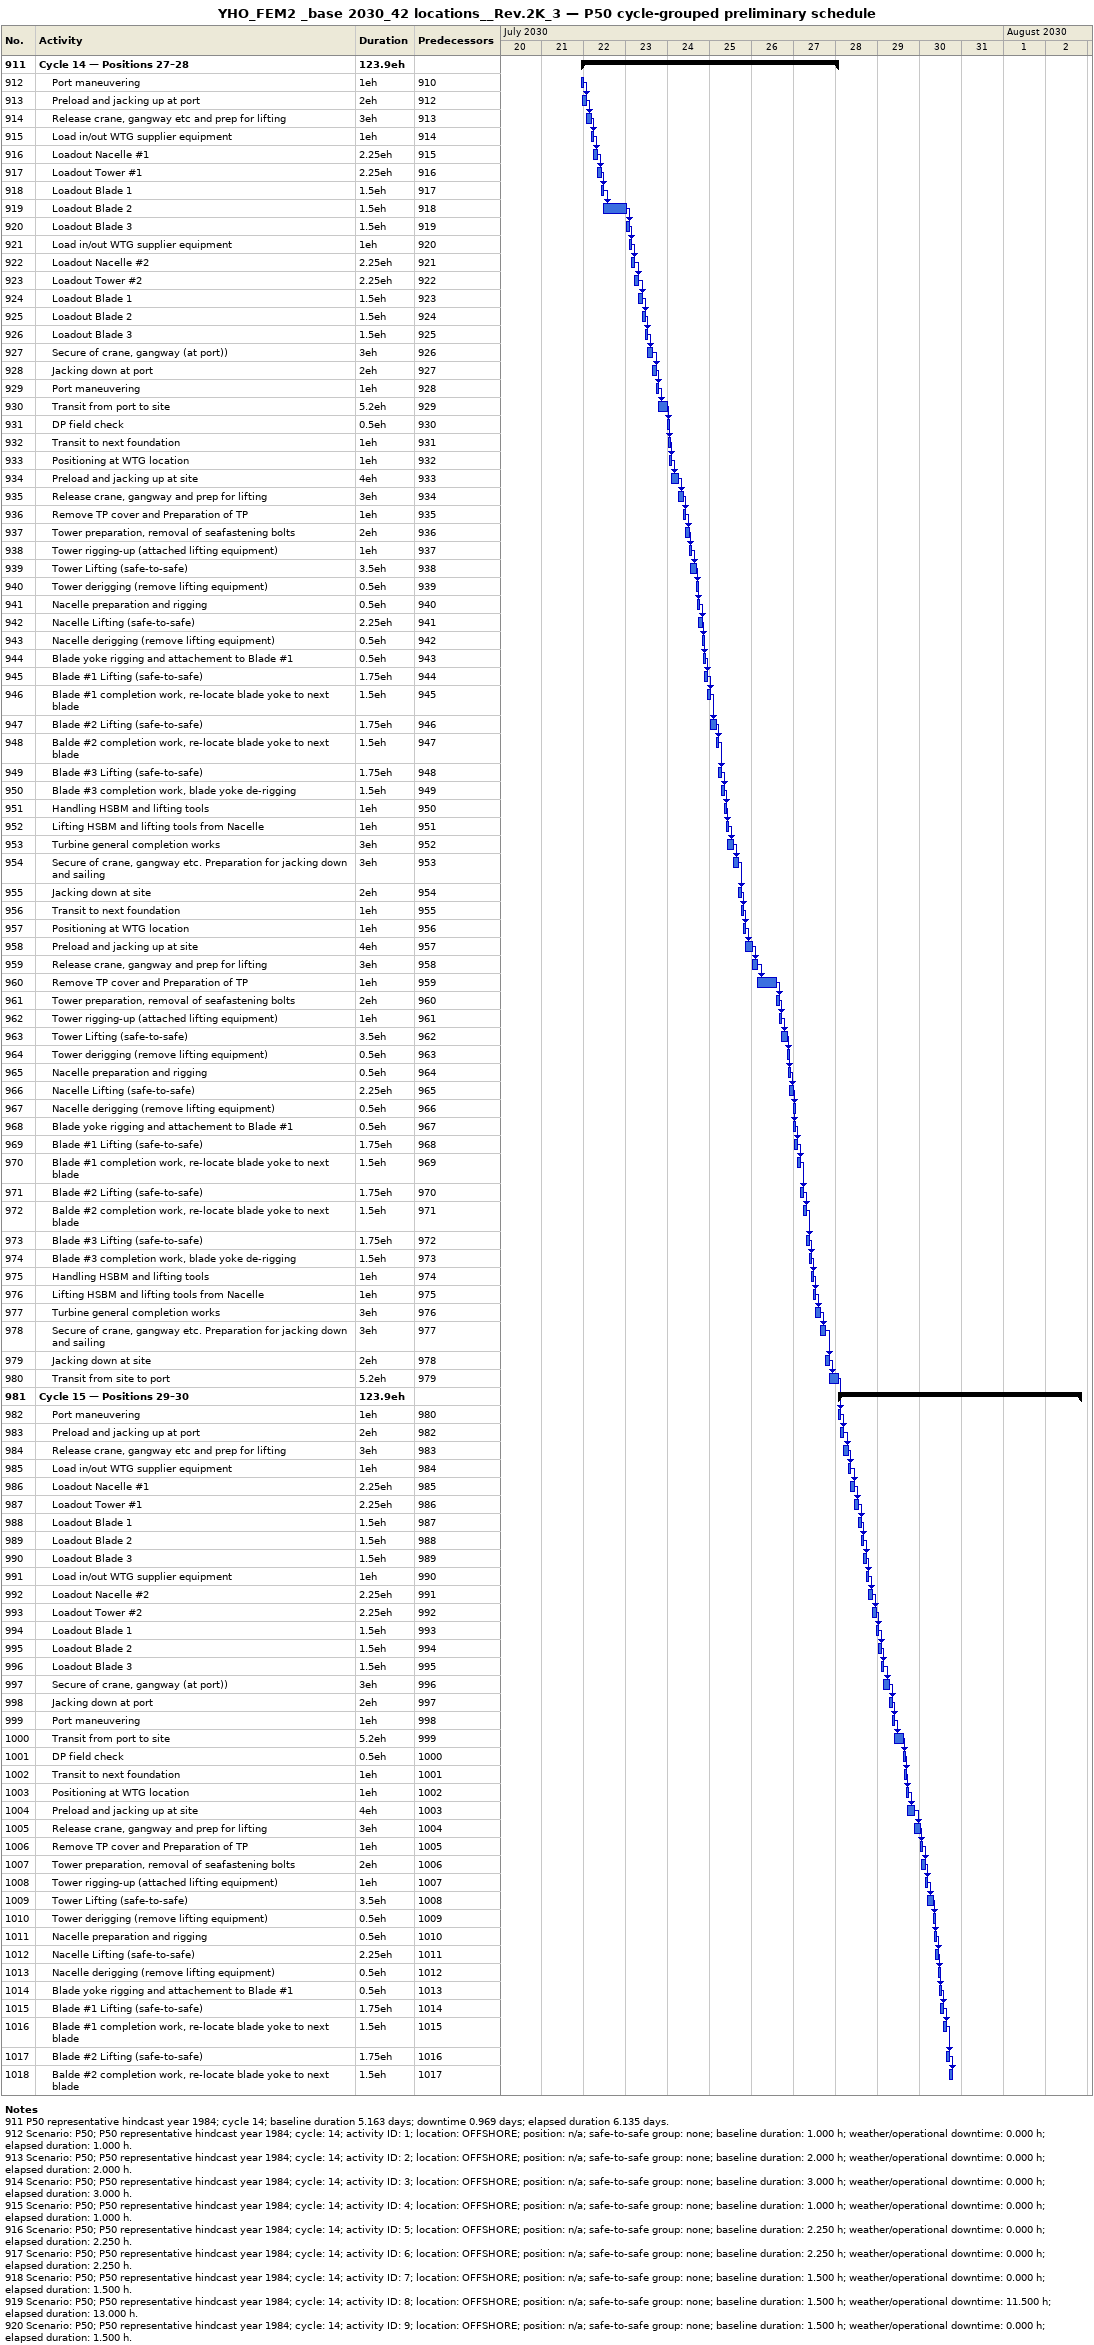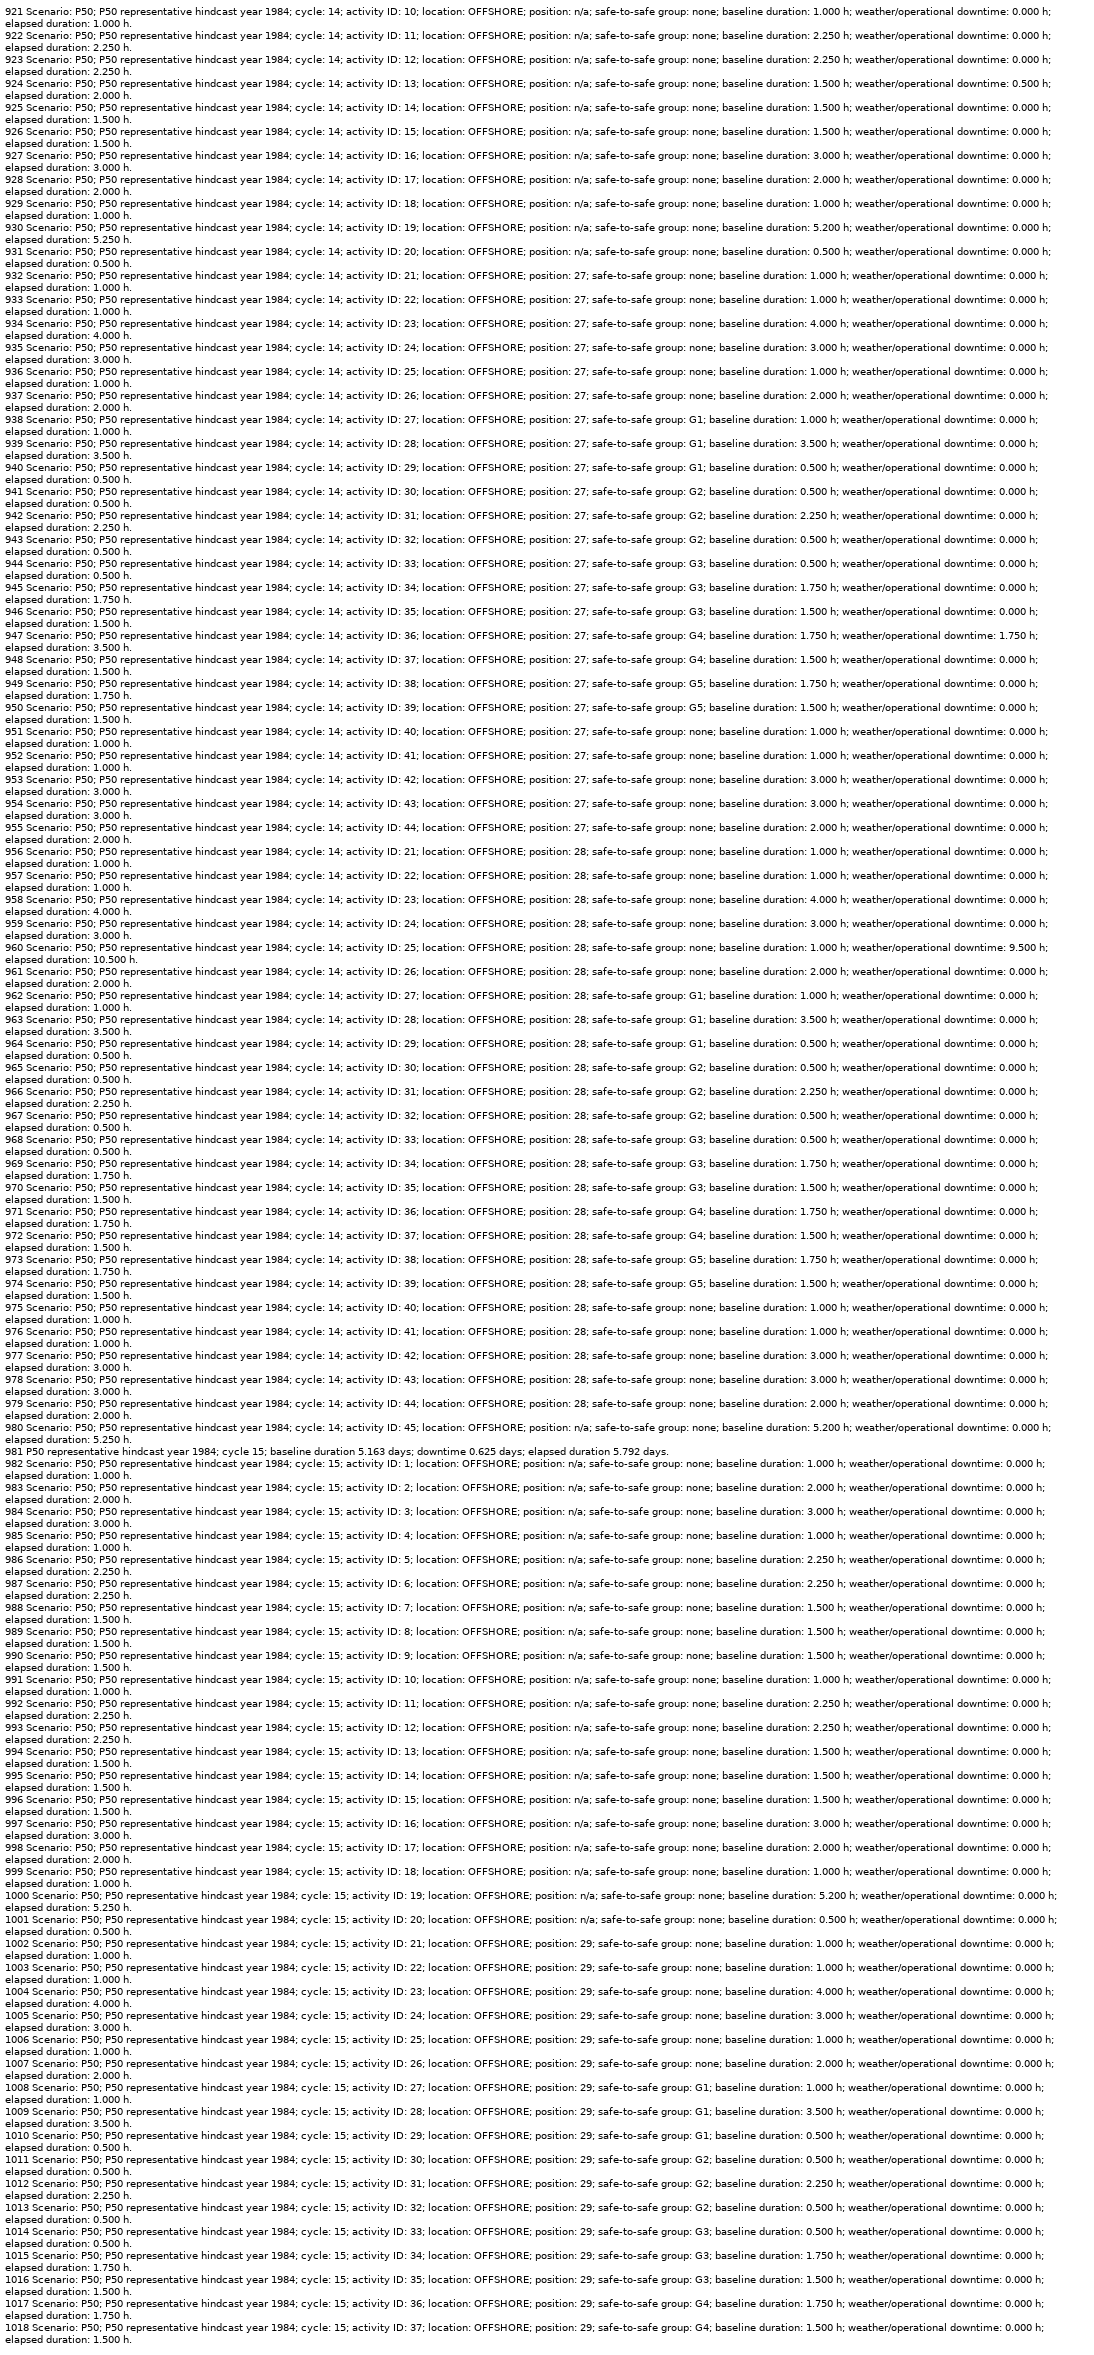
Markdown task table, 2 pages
YHO_FEM2 _base 2030_42 locations__Rev.2K_3 — P50 cycle-grouped preliminary schedule

| ID | Level | Task | Duration | Start | Finish | Predecessors |
|---|---|---|---|---|---|---|
| 911 | 1 | **Cycle 14 — Positions 27–28** | 123.9eh | 2030-07-21 | 2030-07-28 |  |
| 912 | 2 | Port maneuvering | 1eh | 2030-07-21 | 2030-07-21 | 910 |
| 913 | 2 | Preload and jacking up at port | 2eh | 2030-07-21 | 2030-07-22 | 912 |
| 914 | 2 | Release crane, gangway etc and prep for lifting | 3eh | 2030-07-22 | 2030-07-22 | 913 |
| 915 | 2 | Load in/out WTG supplier equipment | 1eh | 2030-07-22 | 2030-07-22 | 914 |
| 916 | 2 | Loadout Nacelle #1 | 2.25eh | 2030-07-22 | 2030-07-22 | 915 |
| 917 | 2 | Loadout Tower #1 | 2.25eh | 2030-07-22 | 2030-07-22 | 916 |
| 918 | 2 | Loadout Blade 1 | 1.5eh | 2030-07-22 | 2030-07-22 | 917 |
| 919 | 2 | Loadout Blade 2 | 1.5eh | 2030-07-22 | 2030-07-23 | 918 |
| 920 | 2 | Loadout Blade 3 | 1.5eh | 2030-07-23 | 2030-07-23 | 919 |
| 921 | 2 | Load in/out WTG supplier equipment | 1eh | 2030-07-23 | 2030-07-23 | 920 |
| 922 | 2 | Loadout Nacelle #2 | 2.25eh | 2030-07-23 | 2030-07-23 | 921 |
| 923 | 2 | Loadout Tower #2 | 2.25eh | 2030-07-23 | 2030-07-23 | 922 |
| 924 | 2 | Loadout Blade 1 | 1.5eh | 2030-07-23 | 2030-07-23 | 923 |
| 925 | 2 | Loadout Blade 2 | 1.5eh | 2030-07-23 | 2030-07-23 | 924 |
| 926 | 2 | Loadout Blade 3 | 1.5eh | 2030-07-23 | 2030-07-23 | 925 |
| 927 | 2 | Secure of crane, gangway (at port)) | 3eh | 2030-07-23 | 2030-07-23 | 926 |
| 928 | 2 | Jacking down at port | 2eh | 2030-07-23 | 2030-07-23 | 927 |
| 929 | 2 | Port maneuvering | 1eh | 2030-07-23 | 2030-07-23 | 928 |
| 930 | 2 | Transit from port to site | 5.2eh | 2030-07-23 | 2030-07-23 | 929 |
| 931 | 2 | DP field check | 0.5eh | 2030-07-23 | 2030-07-24 | 930 |
| 932 | 2 | Transit to next foundation | 1eh | 2030-07-24 | 2030-07-24 | 931 |
| 933 | 2 | Positioning at WTG location | 1eh | 2030-07-24 | 2030-07-24 | 932 |
| 934 | 2 | Preload and jacking up at site | 4eh | 2030-07-24 | 2030-07-24 | 933 |
| 935 | 2 | Release crane, gangway and prep for lifting | 3eh | 2030-07-24 | 2030-07-24 | 934 |
| 936 | 2 | Remove TP cover and Preparation of TP | 1eh | 2030-07-24 | 2030-07-24 | 935 |
| 937 | 2 | Tower preparation, removal of seafastening bolts | 2eh | 2030-07-24 | 2030-07-24 | 936 |
| 938 | 2 | Tower rigging-up (attached lifting equipment) | 1eh | 2030-07-24 | 2030-07-24 | 937 |
| 939 | 2 | Tower Lifting (safe-to-safe) | 3.5eh | 2030-07-24 | 2030-07-24 | 938 |
| 940 | 2 | Tower derigging (remove lifting equipment) | 0.5eh | 2030-07-24 | 2030-07-24 | 939 |
| 941 | 2 | Nacelle preparation and rigging | 0.5eh | 2030-07-24 | 2030-07-24 | 940 |
| 942 | 2 | Nacelle Lifting (safe-to-safe) | 2.25eh | 2030-07-24 | 2030-07-24 | 941 |
| 943 | 2 | Nacelle derigging (remove lifting equipment) | 0.5eh | 2030-07-24 | 2030-07-24 | 942 |
| 944 | 2 | Blade yoke rigging and attachement to Blade #1 | 0.5eh | 2030-07-24 | 2030-07-24 | 943 |
| 945 | 2 | Blade #1 Lifting (safe-to-safe) | 1.75eh | 2030-07-24 | 2030-07-24 | 944 |
| 946 | 2 | Blade #1 completion work, re-locate blade yoke to next blade | 1.5eh | 2030-07-24 | 2030-07-25 | 945 |
| 947 | 2 | Blade #2 Lifting (safe-to-safe) | 1.75eh | 2030-07-25 | 2030-07-25 | 946 |
| 948 | 2 | Balde #2 completion work, re-locate blade yoke to next blade | 1.5eh | 2030-07-25 | 2030-07-25 | 947 |
| 949 | 2 | Blade #3 Lifting (safe-to-safe) | 1.75eh | 2030-07-25 | 2030-07-25 | 948 |
| 950 | 2 | Blade #3 completion work, blade yoke de-rigging | 1.5eh | 2030-07-25 | 2030-07-25 | 949 |
| 951 | 2 | Handling HSBM and lifting tools | 1eh | 2030-07-25 | 2030-07-25 | 950 |
| 952 | 2 | Lifting HSBM and lifting tools from Nacelle | 1eh | 2030-07-25 | 2030-07-25 | 951 |
| 953 | 2 | Turbine general completion works | 3eh | 2030-07-25 | 2030-07-25 | 952 |
| 954 | 2 | Secure of crane, gangway etc. Preparation for jacking down and sailing | 3eh | 2030-07-25 | 2030-07-25 | 953 |
| 955 | 2 | Jacking down at site | 2eh | 2030-07-25 | 2030-07-25 | 954 |
| 956 | 2 | Transit to next foundation | 1eh | 2030-07-25 | 2030-07-25 | 955 |
| 957 | 2 | Positioning at WTG location | 1eh | 2030-07-25 | 2030-07-25 | 956 |
| 958 | 2 | Preload and jacking up at site | 4eh | 2030-07-25 | 2030-07-26 | 957 |
| 959 | 2 | Release crane, gangway and prep for lifting | 3eh | 2030-07-26 | 2030-07-26 | 958 |
| 960 | 2 | Remove TP cover and Preparation of TP | 1eh | 2030-07-26 | 2030-07-26 | 959 |
| 961 | 2 | Tower preparation, removal of seafastening bolts | 2eh | 2030-07-26 | 2030-07-26 | 960 |
| 962 | 2 | Tower rigging-up (attached lifting equipment) | 1eh | 2030-07-26 | 2030-07-26 | 961 |
| 963 | 2 | Tower Lifting (safe-to-safe) | 3.5eh | 2030-07-26 | 2030-07-26 | 962 |
| 964 | 2 | Tower derigging (remove lifting equipment) | 0.5eh | 2030-07-26 | 2030-07-26 | 963 |
| 965 | 2 | Nacelle preparation and rigging | 0.5eh | 2030-07-26 | 2030-07-26 | 964 |
| 966 | 2 | Nacelle Lifting (safe-to-safe) | 2.25eh | 2030-07-26 | 2030-07-26 | 965 |
| 967 | 2 | Nacelle derigging (remove lifting equipment) | 0.5eh | 2030-07-26 | 2030-07-27 | 966 |
| 968 | 2 | Blade yoke rigging and attachement to Blade #1 | 0.5eh | 2030-07-27 | 2030-07-27 | 967 |
| 969 | 2 | Blade #1 Lifting (safe-to-safe) | 1.75eh | 2030-07-27 | 2030-07-27 | 968 |
| 970 | 2 | Blade #1 completion work, re-locate blade yoke to next blade | 1.5eh | 2030-07-27 | 2030-07-27 | 969 |
| 971 | 2 | Blade #2 Lifting (safe-to-safe) | 1.75eh | 2030-07-27 | 2030-07-27 | 970 |
| 972 | 2 | Balde #2 completion work, re-locate blade yoke to next blade | 1.5eh | 2030-07-27 | 2030-07-27 | 971 |
| 973 | 2 | Blade #3 Lifting (safe-to-safe) | 1.75eh | 2030-07-27 | 2030-07-27 | 972 |
| 974 | 2 | Blade #3 completion work, blade yoke de-rigging | 1.5eh | 2030-07-27 | 2030-07-27 | 973 |
| 975 | 2 | Handling HSBM and lifting tools | 1eh | 2030-07-27 | 2030-07-27 | 974 |
| 976 | 2 | Lifting HSBM and lifting tools from Nacelle | 1eh | 2030-07-27 | 2030-07-27 | 975 |
| 977 | 2 | Turbine general completion works | 3eh | 2030-07-27 | 2030-07-27 | 976 |
| 978 | 2 | Secure of crane, gangway etc. Preparation for jacking down and sailing | 3eh | 2030-07-27 | 2030-07-27 | 977 |
| 979 | 2 | Jacking down at site | 2eh | 2030-07-27 | 2030-07-27 | 978 |
| 980 | 2 | Transit from site to port | 5.2eh | 2030-07-27 | 2030-07-28 | 979 |
| 981 | 1 | **Cycle 15 — Positions 29–30** | 123.9eh | 2030-07-28 | 2030-08-02 |  |
| 982 | 2 | Port maneuvering | 1eh | 2030-07-28 | 2030-07-28 | 980 |
| 983 | 2 | Preload and jacking up at port | 2eh | 2030-07-28 | 2030-07-28 | 982 |
| 984 | 2 | Release crane, gangway etc and prep for lifting | 3eh | 2030-07-28 | 2030-07-28 | 983 |
| 985 | 2 | Load in/out WTG supplier equipment | 1eh | 2030-07-28 | 2030-07-28 | 984 |
| 986 | 2 | Loadout Nacelle #1 | 2.25eh | 2030-07-28 | 2030-07-28 | 985 |
| 987 | 2 | Loadout Tower #1 | 2.25eh | 2030-07-28 | 2030-07-28 | 986 |
| 988 | 2 | Loadout Blade 1 | 1.5eh | 2030-07-28 | 2030-07-28 | 987 |
| 989 | 2 | Loadout Blade 2 | 1.5eh | 2030-07-28 | 2030-07-28 | 988 |
| 990 | 2 | Loadout Blade 3 | 1.5eh | 2030-07-28 | 2030-07-28 | 989 |
| 991 | 2 | Load in/out WTG supplier equipment | 1eh | 2030-07-28 | 2030-07-28 | 990 |
| 992 | 2 | Loadout Nacelle #2 | 2.25eh | 2030-07-28 | 2030-07-28 | 991 |
| 993 | 2 | Loadout Tower #2 | 2.25eh | 2030-07-28 | 2030-07-28 | 992 |
| 994 | 2 | Loadout Blade 1 | 1.5eh | 2030-07-28 | 2030-07-29 | 993 |
| 995 | 2 | Loadout Blade 2 | 1.5eh | 2030-07-29 | 2030-07-29 | 994 |
| 996 | 2 | Loadout Blade 3 | 1.5eh | 2030-07-29 | 2030-07-29 | 995 |
| 997 | 2 | Secure of crane, gangway (at port)) | 3eh | 2030-07-29 | 2030-07-29 | 996 |
| 998 | 2 | Jacking down at port | 2eh | 2030-07-29 | 2030-07-29 | 997 |
| 999 | 2 | Port maneuvering | 1eh | 2030-07-29 | 2030-07-29 | 998 |
| 1000 | 2 | Transit from port to site | 5.2eh | 2030-07-29 | 2030-07-29 | 999 |
| 1001 | 2 | DP field check | 0.5eh | 2030-07-29 | 2030-07-29 | 1000 |
| 1002 | 2 | Transit to next foundation | 1eh | 2030-07-29 | 2030-07-29 | 1001 |
| 1003 | 2 | Positioning at WTG location | 1eh | 2030-07-29 | 2030-07-29 | 1002 |
| 1004 | 2 | Preload and jacking up at site | 4eh | 2030-07-29 | 2030-07-29 | 1003 |
| 1005 | 2 | Release crane, gangway and prep for lifting | 3eh | 2030-07-29 | 2030-07-30 | 1004 |
| 1006 | 2 | Remove TP cover and Preparation of TP | 1eh | 2030-07-30 | 2030-07-30 | 1005 |
| 1007 | 2 | Tower preparation, removal of seafastening bolts | 2eh | 2030-07-30 | 2030-07-30 | 1006 |
| 1008 | 2 | Tower rigging-up (attached lifting equipment) | 1eh | 2030-07-30 | 2030-07-30 | 1007 |
| 1009 | 2 | Tower Lifting (safe-to-safe) | 3.5eh | 2030-07-30 | 2030-07-30 | 1008 |
| 1010 | 2 | Tower derigging (remove lifting equipment) | 0.5eh | 2030-07-30 | 2030-07-30 | 1009 |
| 1011 | 2 | Nacelle preparation and rigging | 0.5eh | 2030-07-30 | 2030-07-30 | 1010 |
| 1012 | 2 | Nacelle Lifting (safe-to-safe) | 2.25eh | 2030-07-30 | 2030-07-30 | 1011 |
| 1013 | 2 | Nacelle derigging (remove lifting equipment) | 0.5eh | 2030-07-30 | 2030-07-30 | 1012 |
| 1014 | 2 | Blade yoke rigging and attachement to Blade #1 | 0.5eh | 2030-07-30 | 2030-07-30 | 1013 |
| 1015 | 2 | Blade #1 Lifting (safe-to-safe) | 1.75eh | 2030-07-30 | 2030-07-30 | 1014 |
| 1016 | 2 | Blade #1 completion work, re-locate blade yoke to next blade | 1.5eh | 2030-07-30 | 2030-07-30 | 1015 |
| 1017 | 2 | Blade #2 Lifting (safe-to-safe) | 1.75eh | 2030-07-30 | 2030-07-30 | 1016 |
| 1018 | 2 | Balde #2 completion work, re-locate blade yoke to next blade | 1.5eh | 2030-07-30 | 2030-07-30 | 1017 |

Notes
- 911: P50 representative hindcast year 1984; cycle 14; baseline duration 5.163 days; downtime 0.969 days; elapsed duration 6.135 days.
- 912: Scenario: P50; P50 representative hindcast year 1984; cycle: 14; activity ID: 1; location: OFFSHORE; position: n/a; safe-to-safe group: none; baseline duration: 1.000 h; weather/operational downtime: 0.000 h; elapsed duration: 1.000 h.
- 913: Scenario: P50; P50 representative hindcast year 1984; cycle: 14; activity ID: 2; location: OFFSHORE; position: n/a; safe-to-safe group: none; baseline duration: 2.000 h; weather/operational downtime: 0.000 h; elapsed duration: 2.000 h.
- 914: Scenario: P50; P50 representative hindcast year 1984; cycle: 14; activity ID: 3; location: OFFSHORE; position: n/a; safe-to-safe group: none; baseline duration: 3.000 h; weather/operational downtime: 0.000 h; elapsed duration: 3.000 h.
- 915: Scenario: P50; P50 representative hindcast year 1984; cycle: 14; activity ID: 4; location: OFFSHORE; position: n/a; safe-to-safe group: none; baseline duration: 1.000 h; weather/operational downtime: 0.000 h; elapsed duration: 1.000 h.
- 916: Scenario: P50; P50 representative hindcast year 1984; cycle: 14; activity ID: 5; location: OFFSHORE; position: n/a; safe-to-safe group: none; baseline duration: 2.250 h; weather/operational downtime: 0.000 h; elapsed duration: 2.250 h.
- 917: Scenario: P50; P50 representative hindcast year 1984; cycle: 14; activity ID: 6; location: OFFSHORE; position: n/a; safe-to-safe group: none; baseline duration: 2.250 h; weather/operational downtime: 0.000 h; elapsed duration: 2.250 h.
- 918: Scenario: P50; P50 representative hindcast year 1984; cycle: 14; activity ID: 7; location: OFFSHORE; position: n/a; safe-to-safe group: none; baseline duration: 1.500 h; weather/operational downtime: 0.000 h; elapsed duration: 1.500 h.
- 919: Scenario: P50; P50 representative hindcast year 1984; cycle: 14; activity ID: 8; location: OFFSHORE; position: n/a; safe-to-safe group: none; baseline duration: 1.500 h; weather/operational downtime: 11.500 h; elapsed duration: 13.000 h.
- 920: Scenario: P50; P50 representative hindcast year 1984; cycle: 14; activity ID: 9; location: OFFSHORE; position: n/a; safe-to-safe group: none; baseline duration: 1.500 h; weather/operational downtime: 0.000 h; elapsed duration: 1.500 h.
- 921: Scenario: P50; P50 representative hindcast year 1984; cycle: 14; activity ID: 10; location: OFFSHORE; position: n/a; safe-to-safe group: none; baseline duration: 1.000 h; weather/operational downtime: 0.000 h; elapsed duration: 1.000 h.
- 922: Scenario: P50; P50 representative hindcast year 1984; cycle: 14; activity ID: 11; location: OFFSHORE; position: n/a; safe-to-safe group: none; baseline duration: 2.250 h; weather/operational downtime: 0.000 h; elapsed duration: 2.250 h.
- 923: Scenario: P50; P50 representative hindcast year 1984; cycle: 14; activity ID: 12; location: OFFSHORE; position: n/a; safe-to-safe group: none; baseline duration: 2.250 h; weather/operational downtime: 0.000 h; elapsed duration: 2.250 h.
- 924: Scenario: P50; P50 representative hindcast year 1984; cycle: 14; activity ID: 13; location: OFFSHORE; position: n/a; safe-to-safe group: none; baseline duration: 1.500 h; weather/operational downtime: 0.500 h; elapsed duration: 2.000 h.
- 925: Scenario: P50; P50 representative hindcast year 1984; cycle: 14; activity ID: 14; location: OFFSHORE; position: n/a; safe-to-safe group: none; baseline duration: 1.500 h; weather/operational downtime: 0.000 h; elapsed duration: 1.500 h.
- 926: Scenario: P50; P50 representative hindcast year 1984; cycle: 14; activity ID: 15; location: OFFSHORE; position: n/a; safe-to-safe group: none; baseline duration: 1.500 h; weather/operational downtime: 0.000 h; elapsed duration: 1.500 h.
- 927: Scenario: P50; P50 representative hindcast year 1984; cycle: 14; activity ID: 16; location: OFFSHORE; position: n/a; safe-to-safe group: none; baseline duration: 3.000 h; weather/operational downtime: 0.000 h; elapsed duration: 3.000 h.
- 928: Scenario: P50; P50 representative hindcast year 1984; cycle: 14; activity ID: 17; location: OFFSHORE; position: n/a; safe-to-safe group: none; baseline duration: 2.000 h; weather/operational downtime: 0.000 h; elapsed duration: 2.000 h.
- 929: Scenario: P50; P50 representative hindcast year 1984; cycle: 14; activity ID: 18; location: OFFSHORE; position: n/a; safe-to-safe group: none; baseline duration: 1.000 h; weather/operational downtime: 0.000 h; elapsed duration: 1.000 h.
- 930: Scenario: P50; P50 representative hindcast year 1984; cycle: 14; activity ID: 19; location: OFFSHORE; position: n/a; safe-to-safe group: none; baseline duration: 5.200 h; weather/operational downtime: 0.000 h; elapsed duration: 5.250 h.
- 931: Scenario: P50; P50 representative hindcast year 1984; cycle: 14; activity ID: 20; location: OFFSHORE; position: n/a; safe-to-safe group: none; baseline duration: 0.500 h; weather/operational downtime: 0.000 h; elapsed duration: 0.500 h.
- 932: Scenario: P50; P50 representative hindcast year 1984; cycle: 14; activity ID: 21; location: OFFSHORE; position: 27; safe-to-safe group: none; baseline duration: 1.000 h; weather/operational downtime: 0.000 h; elapsed duration: 1.000 h.
- 933: Scenario: P50; P50 representative hindcast year 1984; cycle: 14; activity ID: 22; location: OFFSHORE; position: 27; safe-to-safe group: none; baseline duration: 1.000 h; weather/operational downtime: 0.000 h; elapsed duration: 1.000 h.
- 934: Scenario: P50; P50 representative hindcast year 1984; cycle: 14; activity ID: 23; location: OFFSHORE; position: 27; safe-to-safe group: none; baseline duration: 4.000 h; weather/operational downtime: 0.000 h; elapsed duration: 4.000 h.
- 935: Scenario: P50; P50 representative hindcast year 1984; cycle: 14; activity ID: 24; location: OFFSHORE; position: 27; safe-to-safe group: none; baseline duration: 3.000 h; weather/operational downtime: 0.000 h; elapsed duration: 3.000 h.
- 936: Scenario: P50; P50 representative hindcast year 1984; cycle: 14; activity ID: 25; location: OFFSHORE; position: 27; safe-to-safe group: none; baseline duration: 1.000 h; weather/operational downtime: 0.000 h; elapsed duration: 1.000 h.
- 937: Scenario: P50; P50 representative hindcast year 1984; cycle: 14; activity ID: 26; location: OFFSHORE; position: 27; safe-to-safe group: none; baseline duration: 2.000 h; weather/operational downtime: 0.000 h; elapsed duration: 2.000 h.
- 938: Scenario: P50; P50 representative hindcast year 1984; cycle: 14; activity ID: 27; location: OFFSHORE; position: 27; safe-to-safe group: G1; baseline duration: 1.000 h; weather/operational downtime: 0.000 h; elapsed duration: 1.000 h.
- 939: Scenario: P50; P50 representative hindcast year 1984; cycle: 14; activity ID: 28; location: OFFSHORE; position: 27; safe-to-safe group: G1; baseline duration: 3.500 h; weather/operational downtime: 0.000 h; elapsed duration: 3.500 h.
- 940: Scenario: P50; P50 representative hindcast year 1984; cycle: 14; activity ID: 29; location: OFFSHORE; position: 27; safe-to-safe group: G1; baseline duration: 0.500 h; weather/operational downtime: 0.000 h; elapsed duration: 0.500 h.
- 941: Scenario: P50; P50 representative hindcast year 1984; cycle: 14; activity ID: 30; location: OFFSHORE; position: 27; safe-to-safe group: G2; baseline duration: 0.500 h; weather/operational downtime: 0.000 h; elapsed duration: 0.500 h.
- 942: Scenario: P50; P50 representative hindcast year 1984; cycle: 14; activity ID: 31; location: OFFSHORE; position: 27; safe-to-safe group: G2; baseline duration: 2.250 h; weather/operational downtime: 0.000 h; elapsed duration: 2.250 h.
- 943: Scenario: P50; P50 representative hindcast year 1984; cycle: 14; activity ID: 32; location: OFFSHORE; position: 27; safe-to-safe group: G2; baseline duration: 0.500 h; weather/operational downtime: 0.000 h; elapsed duration: 0.500 h.
- 944: Scenario: P50; P50 representative hindcast year 1984; cycle: 14; activity ID: 33; location: OFFSHORE; position: 27; safe-to-safe group: G3; baseline duration: 0.500 h; weather/operational downtime: 0.000 h; elapsed duration: 0.500 h.
- 945: Scenario: P50; P50 representative hindcast year 1984; cycle: 14; activity ID: 34; location: OFFSHORE; position: 27; safe-to-safe group: G3; baseline duration: 1.750 h; weather/operational downtime: 0.000 h; elapsed duration: 1.750 h.
- 946: Scenario: P50; P50 representative hindcast year 1984; cycle: 14; activity ID: 35; location: OFFSHORE; position: 27; safe-to-safe group: G3; baseline duration: 1.500 h; weather/operational downtime: 0.000 h; elapsed duration: 1.500 h.
- 947: Scenario: P50; P50 representative hindcast year 1984; cycle: 14; activity ID: 36; location: OFFSHORE; position: 27; safe-to-safe group: G4; baseline duration: 1.750 h; weather/operational downtime: 1.750 h; elapsed duration: 3.500 h.
- 948: Scenario: P50; P50 representative hindcast year 1984; cycle: 14; activity ID: 37; location: OFFSHORE; position: 27; safe-to-safe group: G4; baseline duration: 1.500 h; weather/operational downtime: 0.000 h; elapsed duration: 1.500 h.
- 949: Scenario: P50; P50 representative hindcast year 1984; cycle: 14; activity ID: 38; location: OFFSHORE; position: 27; safe-to-safe group: G5; baseline duration: 1.750 h; weather/operational downtime: 0.000 h; elapsed duration: 1.750 h.
- 950: Scenario: P50; P50 representative hindcast year 1984; cycle: 14; activity ID: 39; location: OFFSHORE; position: 27; safe-to-safe group: G5; baseline duration: 1.500 h; weather/operational downtime: 0.000 h; elapsed duration: 1.500 h.
- 951: Scenario: P50; P50 representative hindcast year 1984; cycle: 14; activity ID: 40; location: OFFSHORE; position: 27; safe-to-safe group: none; baseline duration: 1.000 h; weather/operational downtime: 0.000 h; elapsed duration: 1.000 h.
- 952: Scenario: P50; P50 representative hindcast year 1984; cycle: 14; activity ID: 41; location: OFFSHORE; position: 27; safe-to-safe group: none; baseline duration: 1.000 h; weather/operational downtime: 0.000 h; elapsed duration: 1.000 h.
- 953: Scenario: P50; P50 representative hindcast year 1984; cycle: 14; activity ID: 42; location: OFFSHORE; position: 27; safe-to-safe group: none; baseline duration: 3.000 h; weather/operational downtime: 0.000 h; elapsed duration: 3.000 h.
- 954: Scenario: P50; P50 representative hindcast year 1984; cycle: 14; activity ID: 43; location: OFFSHORE; position: 27; safe-to-safe group: none; baseline duration: 3.000 h; weather/operational downtime: 0.000 h; elapsed duration: 3.000 h.
- 955: Scenario: P50; P50 representative hindcast year 1984; cycle: 14; activity ID: 44; location: OFFSHORE; position: 27; safe-to-safe group: none; baseline duration: 2.000 h; weather/operational downtime: 0.000 h; elapsed duration: 2.000 h.
- 956: Scenario: P50; P50 representative hindcast year 1984; cycle: 14; activity ID: 21; location: OFFSHORE; position: 28; safe-to-safe group: none; baseline duration: 1.000 h; weather/operational downtime: 0.000 h; elapsed duration: 1.000 h.
- 957: Scenario: P50; P50 representative hindcast year 1984; cycle: 14; activity ID: 22; location: OFFSHORE; position: 28; safe-to-safe group: none; baseline duration: 1.000 h; weather/operational downtime: 0.000 h; elapsed duration: 1.000 h.
- 958: Scenario: P50; P50 representative hindcast year 1984; cycle: 14; activity ID: 23; location: OFFSHORE; position: 28; safe-to-safe group: none; baseline duration: 4.000 h; weather/operational downtime: 0.000 h; elapsed duration: 4.000 h.
- 959: Scenario: P50; P50 representative hindcast year 1984; cycle: 14; activity ID: 24; location: OFFSHORE; position: 28; safe-to-safe group: none; baseline duration: 3.000 h; weather/operational downtime: 0.000 h; elapsed duration: 3.000 h.
- 960: Scenario: P50; P50 representative hindcast year 1984; cycle: 14; activity ID: 25; location: OFFSHORE; position: 28; safe-to-safe group: none; baseline duration: 1.000 h; weather/operational downtime: 9.500 h; elapsed duration: 10.500 h.
- 961: Scenario: P50; P50 representative hindcast year 1984; cycle: 14; activity ID: 26; location: OFFSHORE; position: 28; safe-to-safe group: none; baseline duration: 2.000 h; weather/operational downtime: 0.000 h; elapsed duration: 2.000 h.
- 962: Scenario: P50; P50 representative hindcast year 1984; cycle: 14; activity ID: 27; location: OFFSHORE; position: 28; safe-to-safe group: G1; baseline duration: 1.000 h; weather/operational downtime: 0.000 h; elapsed duration: 1.000 h.
- 963: Scenario: P50; P50 representative hindcast year 1984; cycle: 14; activity ID: 28; location: OFFSHORE; position: 28; safe-to-safe group: G1; baseline duration: 3.500 h; weather/operational downtime: 0.000 h; elapsed duration: 3.500 h.
- 964: Scenario: P50; P50 representative hindcast year 1984; cycle: 14; activity ID: 29; location: OFFSHORE; position: 28; safe-to-safe group: G1; baseline duration: 0.500 h; weather/operational downtime: 0.000 h; elapsed duration: 0.500 h.
- 965: Scenario: P50; P50 representative hindcast year 1984; cycle: 14; activity ID: 30; location: OFFSHORE; position: 28; safe-to-safe group: G2; baseline duration: 0.500 h; weather/operational downtime: 0.000 h; elapsed duration: 0.500 h.
- 966: Scenario: P50; P50 representative hindcast year 1984; cycle: 14; activity ID: 31; location: OFFSHORE; position: 28; safe-to-safe group: G2; baseline duration: 2.250 h; weather/operational downtime: 0.000 h; elapsed duration: 2.250 h.
- 967: Scenario: P50; P50 representative hindcast year 1984; cycle: 14; activity ID: 32; location: OFFSHORE; position: 28; safe-to-safe group: G2; baseline duration: 0.500 h; weather/operational downtime: 0.000 h; elapsed duration: 0.500 h.
- 968: Scenario: P50; P50 representative hindcast year 1984; cycle: 14; activity ID: 33; location: OFFSHORE; position: 28; safe-to-safe group: G3; baseline duration: 0.500 h; weather/operational downtime: 0.000 h; elapsed duration: 0.500 h.
- 969: Scenario: P50; P50 representative hindcast year 1984; cycle: 14; activity ID: 34; location: OFFSHORE; position: 28; safe-to-safe group: G3; baseline duration: 1.750 h; weather/operational downtime: 0.000 h; elapsed duration: 1.750 h.
- 970: Scenario: P50; P50 representative hindcast year 1984; cycle: 14; activity ID: 35; location: OFFSHORE; position: 28; safe-to-safe group: G3; baseline duration: 1.500 h; weather/operational downtime: 0.000 h; elapsed duration: 1.500 h.
- 971: Scenario: P50; P50 representative hindcast year 1984; cycle: 14; activity ID: 36; location: OFFSHORE; position: 28; safe-to-safe group: G4; baseline duration: 1.750 h; weather/operational downtime: 0.000 h; elapsed duration: 1.750 h.
- 972: Scenario: P50; P50 representative hindcast year 1984; cycle: 14; activity ID: 37; location: OFFSHORE; position: 28; safe-to-safe group: G4; baseline duration: 1.500 h; weather/operational downtime: 0.000 h; elapsed duration: 1.500 h.
- 973: Scenario: P50; P50 representative hindcast year 1984; cycle: 14; activity ID: 38; location: OFFSHORE; position: 28; safe-to-safe group: G5; baseline duration: 1.750 h; weather/operational downtime: 0.000 h; elapsed duration: 1.750 h.
- 974: Scenario: P50; P50 representative hindcast year 1984; cycle: 14; activity ID: 39; location: OFFSHORE; position: 28; safe-to-safe group: G5; baseline duration: 1.500 h; weather/operational downtime: 0.000 h; elapsed duration: 1.500 h.
- 975: Scenario: P50; P50 representative hindcast year 1984; cycle: 14; activity ID: 40; location: OFFSHORE; position: 28; safe-to-safe group: none; baseline duration: 1.000 h; weather/operational downtime: 0.000 h; elapsed duration: 1.000 h.
- 976: Scenario: P50; P50 representative hindcast year 1984; cycle: 14; activity ID: 41; location: OFFSHORE; position: 28; safe-to-safe group: none; baseline duration: 1.000 h; weather/operational downtime: 0.000 h; elapsed duration: 1.000 h.
- 977: Scenario: P50; P50 representative hindcast year 1984; cycle: 14; activity ID: 42; location: OFFSHORE; position: 28; safe-to-safe group: none; baseline duration: 3.000 h; weather/operational downtime: 0.000 h; elapsed duration: 3.000 h.
- 978: Scenario: P50; P50 representative hindcast year 1984; cycle: 14; activity ID: 43; location: OFFSHORE; position: 28; safe-to-safe group: none; baseline duration: 3.000 h; weather/operational downtime: 0.000 h; elapsed duration: 3.000 h.
- 979: Scenario: P50; P50 representative hindcast year 1984; cycle: 14; activity ID: 44; location: OFFSHORE; position: 28; safe-to-safe group: none; baseline duration: 2.000 h; weather/operational downtime: 0.000 h; elapsed duration: 2.000 h.
- 980: Scenario: P50; P50 representative hindcast year 1984; cycle: 14; activity ID: 45; location: OFFSHORE; position: n/a; safe-to-safe group: none; baseline duration: 5.200 h; weather/operational downtime: 0.000 h; elapsed duration: 5.250 h.
- 981: P50 representative hindcast year 1984; cycle 15; baseline duration 5.163 days; downtime 0.625 days; elapsed duration 5.792 days.
- 982: Scenario: P50; P50 representative hindcast year 1984; cycle: 15; activity ID: 1; location: OFFSHORE; position: n/a; safe-to-safe group: none; baseline duration: 1.000 h; weather/operational downtime: 0.000 h; elapsed duration: 1.000 h.
- 983: Scenario: P50; P50 representative hindcast year 1984; cycle: 15; activity ID: 2; location: OFFSHORE; position: n/a; safe-to-safe group: none; baseline duration: 2.000 h; weather/operational downtime: 0.000 h; elapsed duration: 2.000 h.
- 984: Scenario: P50; P50 representative hindcast year 1984; cycle: 15; activity ID: 3; location: OFFSHORE; position: n/a; safe-to-safe group: none; baseline duration: 3.000 h; weather/operational downtime: 0.000 h; elapsed duration: 3.000 h.
- 985: Scenario: P50; P50 representative hindcast year 1984; cycle: 15; activity ID: 4; location: OFFSHORE; position: n/a; safe-to-safe group: none; baseline duration: 1.000 h; weather/operational downtime: 0.000 h; elapsed duration: 1.000 h.
- 986: Scenario: P50; P50 representative hindcast year 1984; cycle: 15; activity ID: 5; location: OFFSHORE; position: n/a; safe-to-safe group: none; baseline duration: 2.250 h; weather/operational downtime: 0.000 h; elapsed duration: 2.250 h.
- 987: Scenario: P50; P50 representative hindcast year 1984; cycle: 15; activity ID: 6; location: OFFSHORE; position: n/a; safe-to-safe group: none; baseline duration: 2.250 h; weather/operational downtime: 0.000 h; elapsed duration: 2.250 h.
- 988: Scenario: P50; P50 representative hindcast year 1984; cycle: 15; activity ID: 7; location: OFFSHORE; position: n/a; safe-to-safe group: none; baseline duration: 1.500 h; weather/operational downtime: 0.000 h; elapsed duration: 1.500 h.
- 989: Scenario: P50; P50 representative hindcast year 1984; cycle: 15; activity ID: 8; location: OFFSHORE; position: n/a; safe-to-safe group: none; baseline duration: 1.500 h; weather/operational downtime: 0.000 h; elapsed duration: 1.500 h.
- 990: Scenario: P50; P50 representative hindcast year 1984; cycle: 15; activity ID: 9; location: OFFSHORE; position: n/a; safe-to-safe group: none; baseline duration: 1.500 h; weather/operational downtime: 0.000 h; elapsed duration: 1.500 h.
- 991: Scenario: P50; P50 representative hindcast year 1984; cycle: 15; activity ID: 10; location: OFFSHORE; position: n/a; safe-to-safe group: none; baseline duration: 1.000 h; weather/operational downtime: 0.000 h; elapsed duration: 1.000 h.
- 992: Scenario: P50; P50 representative hindcast year 1984; cycle: 15; activity ID: 11; location: OFFSHORE; position: n/a; safe-to-safe group: none; baseline duration: 2.250 h; weather/operational downtime: 0.000 h; elapsed duration: 2.250 h.
- 993: Scenario: P50; P50 representative hindcast year 1984; cycle: 15; activity ID: 12; location: OFFSHORE; position: n/a; safe-to-safe group: none; baseline duration: 2.250 h; weather/operational downtime: 0.000 h; elapsed duration: 2.250 h.
- 994: Scenario: P50; P50 representative hindcast year 1984; cycle: 15; activity ID: 13; location: OFFSHORE; position: n/a; safe-to-safe group: none; baseline duration: 1.500 h; weather/operational downtime: 0.000 h; elapsed duration: 1.500 h.
- 995: Scenario: P50; P50 representative hindcast year 1984; cycle: 15; activity ID: 14; location: OFFSHORE; position: n/a; safe-to-safe group: none; baseline duration: 1.500 h; weather/operational downtime: 0.000 h; elapsed duration: 1.500 h.
- 996: Scenario: P50; P50 representative hindcast year 1984; cycle: 15; activity ID: 15; location: OFFSHORE; position: n/a; safe-to-safe group: none; baseline duration: 1.500 h; weather/operational downtime: 0.000 h; elapsed duration: 1.500 h.
- 997: Scenario: P50; P50 representative hindcast year 1984; cycle: 15; activity ID: 16; location: OFFSHORE; position: n/a; safe-to-safe group: none; baseline duration: 3.000 h; weather/operational downtime: 0.000 h; elapsed duration: 3.000 h.
- 998: Scenario: P50; P50 representative hindcast year 1984; cycle: 15; activity ID: 17; location: OFFSHORE; position: n/a; safe-to-safe group: none; baseline duration: 2.000 h; weather/operational downtime: 0.000 h; elapsed duration: 2.000 h.
- 999: Scenario: P50; P50 representative hindcast year 1984; cycle: 15; activity ID: 18; location: OFFSHORE; position: n/a; safe-to-safe group: none; baseline duration: 1.000 h; weather/operational downtime: 0.000 h; elapsed duration: 1.000 h.
- 1000: Scenario: P50; P50 representative hindcast year 1984; cycle: 15; activity ID: 19; location: OFFSHORE; position: n/a; safe-to-safe group: none; baseline duration: 5.200 h; weather/operational downtime: 0.000 h; elapsed duration: 5.250 h.
- 1001: Scenario: P50; P50 representative hindcast year 1984; cycle: 15; activity ID: 20; location: OFFSHORE; position: n/a; safe-to-safe group: none; baseline duration: 0.500 h; weather/operational downtime: 0.000 h; elapsed duration: 0.500 h.
- 1002: Scenario: P50; P50 representative hindcast year 1984; cycle: 15; activity ID: 21; location: OFFSHORE; position: 29; safe-to-safe group: none; baseline duration: 1.000 h; weather/operational downtime: 0.000 h; elapsed duration: 1.000 h.
- 1003: Scenario: P50; P50 representative hindcast year 1984; cycle: 15; activity ID: 22; location: OFFSHORE; position: 29; safe-to-safe group: none; baseline duration: 1.000 h; weather/operational downtime: 0.000 h; elapsed duration: 1.000 h.
- 1004: Scenario: P50; P50 representative hindcast year 1984; cycle: 15; activity ID: 23; location: OFFSHORE; position: 29; safe-to-safe group: none; baseline duration: 4.000 h; weather/operational downtime: 0.000 h; elapsed duration: 4.000 h.
- 1005: Scenario: P50; P50 representative hindcast year 1984; cycle: 15; activity ID: 24; location: OFFSHORE; position: 29; safe-to-safe group: none; baseline duration: 3.000 h; weather/operational downtime: 0.000 h; elapsed duration: 3.000 h.
- 1006: Scenario: P50; P50 representative hindcast year 1984; cycle: 15; activity ID: 25; location: OFFSHORE; position: 29; safe-to-safe group: none; baseline duration: 1.000 h; weather/operational downtime: 0.000 h; elapsed duration: 1.000 h.
- 1007: Scenario: P50; P50 representative hindcast year 1984; cycle: 15; activity ID: 26; location: OFFSHORE; position: 29; safe-to-safe group: none; baseline duration: 2.000 h; weather/operational downtime: 0.000 h; elapsed duration: 2.000 h.
- 1008: Scenario: P50; P50 representative hindcast year 1984; cycle: 15; activity ID: 27; location: OFFSHORE; position: 29; safe-to-safe group: G1; baseline duration: 1.000 h; weather/operational downtime: 0.000 h; elapsed duration: 1.000 h.
- 1009: Scenario: P50; P50 representative hindcast year 1984; cycle: 15; activity ID: 28; location: OFFSHORE; position: 29; safe-to-safe group: G1; baseline duration: 3.500 h; weather/operational downtime: 0.000 h; elapsed duration: 3.500 h.
- 1010: Scenario: P50; P50 representative hindcast year 1984; cycle: 15; activity ID: 29; location: OFFSHORE; position: 29; safe-to-safe group: G1; baseline duration: 0.500 h; weather/operational downtime: 0.000 h; elapsed duration: 0.500 h.
- 1011: Scenario: P50; P50 representative hindcast year 1984; cycle: 15; activity ID: 30; location: OFFSHORE; position: 29; safe-to-safe group: G2; baseline duration: 0.500 h; weather/operational downtime: 0.000 h; elapsed duration: 0.500 h.
- 1012: Scenario: P50; P50 representative hindcast year 1984; cycle: 15; activity ID: 31; location: OFFSHORE; position: 29; safe-to-safe group: G2; baseline duration: 2.250 h; weather/operational downtime: 0.000 h; elapsed duration: 2.250 h.
- 1013: Scenario: P50; P50 representative hindcast year 1984; cycle: 15; activity ID: 32; location: OFFSHORE; position: 29; safe-to-safe group: G2; baseline duration: 0.500 h; weather/operational downtime: 0.000 h; elapsed duration: 0.500 h.
- 1014: Scenario: P50; P50 representative hindcast year 1984; cycle: 15; activity ID: 33; location: OFFSHORE; position: 29; safe-to-safe group: G3; baseline duration: 0.500 h; weather/operational downtime: 0.000 h; elapsed duration: 0.500 h.
- 1015: Scenario: P50; P50 representative hindcast year 1984; cycle: 15; activity ID: 34; location: OFFSHORE; position: 29; safe-to-safe group: G3; baseline duration: 1.750 h; weather/operational downtime: 0.000 h; elapsed duration: 1.750 h.
- 1016: Scenario: P50; P50 representative hindcast year 1984; cycle: 15; activity ID: 35; location: OFFSHORE; position: 29; safe-to-safe group: G3; baseline duration: 1.500 h; weather/operational downtime: 0.000 h; elapsed duration: 1.500 h.
- 1017: Scenario: P50; P50 representative hindcast year 1984; cycle: 15; activity ID: 36; location: OFFSHORE; position: 29; safe-to-safe group: G4; baseline duration: 1.750 h; weather/operational downtime: 0.000 h; elapsed duration: 1.750 h.
- 1018: Scenario: P50; P50 representative hindcast year 1984; cycle: 15; activity ID: 37; location: OFFSHORE; position: 29; safe-to-safe group: G4; baseline duration: 1.500 h; weather/operational downtime: 0.000 h; elapsed duration: 1.500 h.
